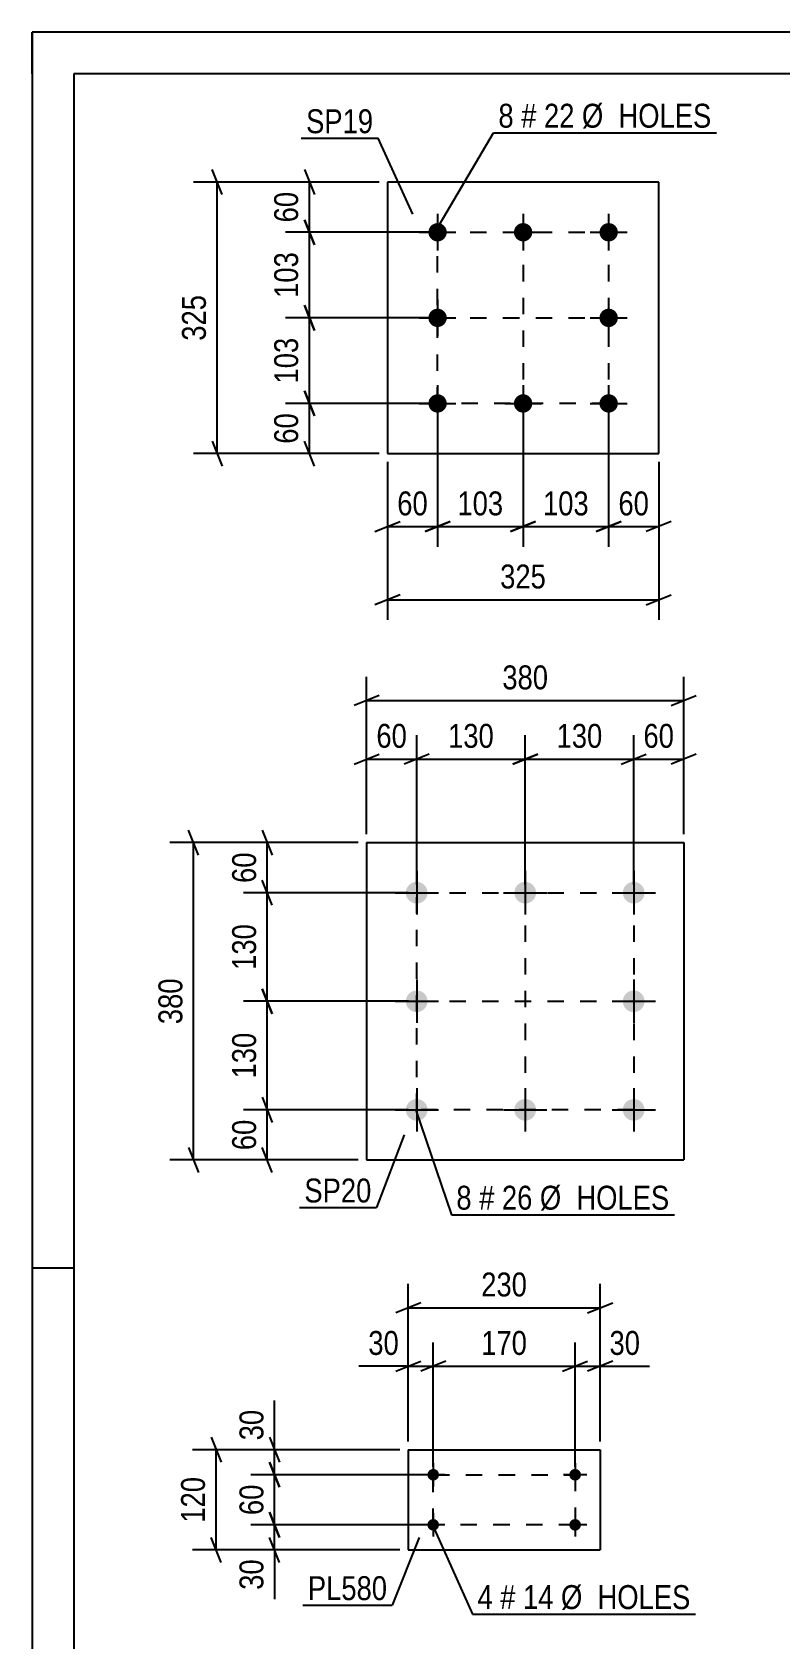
# Model space of a CAD drawing. Header units: millimetres. Extents: x 0 to 420, y 0 to 297.
# Drawn here: x 0 to 89.6, y 104.6 to 297 of the extents above; entities that cross this region are included whole.
import ezdxf

# ---------------------------------------------------------------- set-up
doc = ezdxf.new("R2010")
doc.units = ezdxf.units.MM
doc.linetypes.add('DXK_LINE_DOT2', pattern=[3.9198, 1.9599, -1.9599])
doc.styles.add('Arial Narrow', font='ARIALN.TTF', dxfattribs={"height": 0.2})

# ---------------------------------------------------------------- blocks, each defined once
blk = doc.blocks.new('Unknown-717036244-1135')
at = {"color": 5, "linetype": 'Continuous'}
for p, q in [((420, 297), (0, 297)), ((0, 297), (0, 0)), ((0, 292), (0, 297)), ((415, 292), (5, 292)), ((5, 292), (5, 5)), ((5, 149), (0, 149))]:
    blk.add_line(p, q, dxfattribs=at)
blk = doc.blocks.new('Part-717036244-10752 - 10751')
at = {"color": 2, "linetype": 'Continuous'}
for p, q in [((42.58, 279.04), (42.58, 246.54)), ((75.08, 279.04), (42.58, 279.04)), ((75.08, 246.54), (75.08, 279.04)), ((42.58, 246.54), (75.08, 246.54))]:
    blk.add_line(p, q, dxfattribs=at)
blk = doc.blocks.new('Bolt-717036244-10753 - 10751')
at = {"linetype": 'Continuous'}
for points in [[(48.58, 274.14, -1), (48.58, 271.94, -1)], [(58.83, 274.14, -1), (58.83, 271.94, -1)], [(69.08, 274.14, -1), (69.08, 271.94, -1)], [(48.58, 263.89, -1), (48.58, 261.69, -1)], [(69.08, 263.89, -1), (69.08, 261.69, -1)], [(48.58, 253.64, -1), (48.58, 251.44, -1)], [(58.83, 253.64, -1), (58.83, 251.44, -1)], [(69.08, 253.64, -1), (69.08, 251.44, -1)]]:
    blk.add_hatch(color=1, dxfattribs=at).paths.add_polyline_path(points)
at = {"color": 1, "linetype": 'Continuous'}
for p, q in [((48.58, 275.24), (48.58, 270.84)), ((58.83, 275.24), (58.83, 270.84)), ((69.08, 275.24), (69.08, 270.84)), ((46.38, 273.04), (50.78, 273.04)), ((56.63, 273.04), (61.03, 273.04)), ((66.88, 273.04), (71.28, 273.04)), ((48.58, 264.99), (48.58, 260.59)), ((69.08, 264.99), (69.08, 260.59)), ((46.38, 262.79), (50.78, 262.79)), ((66.88, 262.79), (71.28, 262.79)), ((48.58, 254.74), (48.58, 250.34)), ((58.83, 254.74), (58.83, 250.34)), ((69.08, 254.74), (69.08, 250.34)), ((46.38, 252.54), (50.78, 252.54)), ((56.63, 252.54), (61.03, 252.54)), ((66.88, 252.54), (71.28, 252.54))]:
    blk.add_line(p, q, dxfattribs=at)
blk = doc.blocks.new('Bolt-717036244-10816 - 10814')
at = {"linetype": 'Continuous'}
for points in [[(46.08, 195.26, -1), (46.08, 192.66, -1)], [(59.08, 195.26, -1), (59.08, 192.66, -1)], [(72.08, 195.26, -1), (72.08, 192.66, -1)], [(46.08, 182.26, -1), (46.08, 179.66, -1)], [(72.08, 182.26, -1), (72.08, 179.66, -1)], [(46.08, 169.26, -1), (46.08, 166.66, -1)], [(59.08, 169.26, -1), (59.08, 166.66, -1)], [(72.08, 169.26, -1), (72.08, 166.66, -1)]]:
    blk.add_hatch(color=1, dxfattribs=at).paths.add_polyline_path(points)
at = {"color": 1, "linetype": 'Continuous'}
for p, q in [((46.08, 196.56), (46.08, 191.36)), ((59.08, 196.56), (59.08, 191.36)), ((72.08, 196.56), (72.08, 191.36)), ((43.48, 193.96), (48.68, 193.96)), ((56.48, 193.96), (61.68, 193.96)), ((69.48, 193.96), (74.68, 193.96)), ((46.08, 183.56), (46.08, 178.36)), ((72.08, 183.56), (72.08, 178.36)), ((43.48, 180.96), (48.68, 180.96)), ((69.48, 180.96), (74.68, 180.96)), ((46.08, 170.56), (46.08, 165.36)), ((59.08, 170.56), (59.08, 165.36)), ((72.08, 170.56), (72.08, 165.36)), ((43.48, 167.96), (48.68, 167.96)), ((56.48, 167.96), (61.68, 167.96)), ((69.48, 167.96), (74.68, 167.96))]:
    blk.add_line(p, q, dxfattribs=at)
blk = doc.blocks.new('Part-717036244-10815 - 10814')
at = {"color": 2, "linetype": 'Continuous'}
for p, q in [((40.08, 199.96), (40.08, 161.96)), ((40.08, 199.96), (78.08, 199.96)), ((78.08, 199.96), (78.08, 161.96)), ((40.08, 161.96), (78.08, 161.96))]:
    blk.add_line(p, q, dxfattribs=at)
blk = doc.blocks.new('Bolt-717036244-10876 - 10874')
at = {"linetype": 'Continuous'}
for points in [[(48.06, 123.57, -1), (48.06, 124.97, -1)], [(65.06, 123.57, -1), (65.06, 124.97, -1)], [(48.06, 117.57, -1), (48.06, 118.97, -1)], [(65.06, 117.57, -1), (65.06, 118.97, -1)]]:
    blk.add_hatch(color=1, dxfattribs=at).paths.add_polyline_path(points)
at = {"color": 1, "linetype": 'Continuous'}
for p, q in [((48.06, 125.67), (48.06, 122.87)), ((65.06, 125.67), (65.06, 122.87)), ((49.46, 124.27), (46.66, 124.27)), ((66.46, 124.27), (63.66, 124.27)), ((48.06, 119.67), (48.06, 116.87)), ((65.06, 119.67), (65.06, 116.87)), ((49.46, 118.27), (46.66, 118.27)), ((66.46, 118.27), (63.66, 118.27))]:
    blk.add_line(p, q, dxfattribs=at)
blk = doc.blocks.new('Part-717036244-10875 - 10874')
at = {"color": 2, "linetype": 'Continuous'}
for p, q in [((45.06, 127.27), (45.06, 115.27)), ((45.06, 127.27), (68.06, 127.27)), ((68.06, 127.27), (68.06, 115.27)), ((45.06, 115.27), (68.06, 115.27))]:
    blk.add_line(p, q, dxfattribs=at)
blk = doc.blocks.new('Rectangle-717036244-12315 - 10751')
at = {"color": 1, "linetype": 'DXK_LINE_DOT2'}
blk.add_lwpolyline([(48.58, 273.04), (69.08, 273.04), (69.08, 252.54), (48.58, 252.54), (48.58, 273.04)], close=True, dxfattribs=at)
blk = doc.blocks.new('Line-717036244-12350 - 10814')
at = {"color": 1, "linetype": 'DXK_LINE_DOT2'}
blk.add_line((46.08, 180.96), (72.08, 180.96), dxfattribs=at)
blk = doc.blocks.new('Rectangle-717036244-12393 - 10874')
at = {"color": 1, "linetype": 'DXK_LINE_DOT2'}
blk.add_lwpolyline([(48.06, 124.27), (65.06, 124.27), (65.06, 118.27), (48.06, 118.27), (48.06, 124.27)], close=True, dxfattribs=at)
blk = doc.blocks.new('Line-717036244-12325 - 10751')
at = {"color": 1, "linetype": 'DXK_LINE_DOT2'}
blk.add_line((48.58, 262.79), (69.08, 262.79), dxfattribs=at)
blk = doc.blocks.new('Line-717036244-12357 - 10814')
at = {"color": 1, "linetype": 'DXK_LINE_DOT2'}
blk.add_line((59.08, 193.96), (59.08, 167.96), dxfattribs=at)
blk = doc.blocks.new('Line-717036244-12332 - 10751')
at = {"color": 1, "linetype": 'DXK_LINE_DOT2'}
blk.add_line((58.83, 273.04), (58.83, 252.54), dxfattribs=at)
blk = doc.blocks.new('Rectangle-717036244-12364 - 10814')
at = {"color": 1, "linetype": 'DXK_LINE_DOT2'}
blk.add_lwpolyline([(46.08, 193.96), (72.08, 193.96), (72.08, 167.96), (46.08, 167.96), (46.08, 193.96)], close=True, dxfattribs=at)
blk = doc.blocks.new('StraightDimension-717036244-11091 - 10751')
at = {"color": 7, "linetype": 'Continuous'}
for p, q in [((48.58, 251.54), (48.58, 235.39)), ((42.58, 245.54), (42.58, 235.39)), ((41.08, 237.19), (44.08, 238.39)), ((42.58, 237.79), (48.58, 237.79)), ((50.08, 238.39), (47.08, 237.19))]:
    blk.add_line(p, q, dxfattribs=at)
at = {"color": 0}
blk.add_wipeout([(48, 238.54), (48, 242.74), (43.15, 242.74), (43.15, 238.54)], dxfattribs=at)
at = {"color": 3, "style": 'Arial Narrow'}
blk.add_text('60', height=2.863, dxfattribs=at).set_placement((43.75, 239.14))
blk = doc.blocks.new('StraightDimension-717036244-11068 - 10751')
at = {"color": 7, "linetype": 'Continuous'}
for p, q in [((41.58, 279.04), (30.37, 279.04)), ((32.62, 280.54), (33.82, 277.54)), ((33.22, 273.04), (33.22, 279.04)), ((33.82, 271.54), (32.62, 274.54)), ((47.58, 273.04), (30.37, 273.04))]:
    blk.add_line(p, q, dxfattribs=at)
at = {"color": 0}
blk.add_wipeout([(32.47, 278.47), (28.27, 278.47), (28.27, 273.62), (32.47, 273.62)], dxfattribs=at)
at = {"color": 3, "style": 'Arial Narrow'}
blk.add_text('60', height=2.863, rotation=90.0002, dxfattribs=at).set_placement((31.87, 274.22))
blk = doc.blocks.new('StraightDimension-717036244-13321 - 10751')
at = {"color": 7, "linetype": 'Continuous'}
for p, q in [((58.83, 251.54), (58.83, 235.39)), ((69.08, 251.54), (69.08, 235.39)), ((57.33, 237.19), (60.33, 238.39)), ((58.83, 237.79), (69.08, 237.79)), ((70.58, 238.39), (67.58, 237.19))]:
    blk.add_line(p, q, dxfattribs=at)
at = {"color": 0}
blk.add_wipeout([(67.29, 238.54), (67.29, 242.74), (60.61, 242.74), (60.61, 238.54)], dxfattribs=at)
at = {"color": 3, "style": 'Arial Narrow'}
blk.add_text('103', height=2.863, dxfattribs=at).set_placement((61.21, 239.14))
blk = doc.blocks.new('StraightDimension-717036244-11071 - 10751')
at = {"color": 7, "linetype": 'Continuous'}
for p, q in [((32.62, 254.04), (33.82, 251.04)), ((47.58, 252.54), (30.37, 252.54)), ((33.22, 246.54), (33.22, 252.54)), ((41.58, 246.54), (30.37, 246.54)), ((33.82, 245.04), (32.62, 248.04))]:
    blk.add_line(p, q, dxfattribs=at)
at = {"color": 0}
blk.add_wipeout([(32.47, 251.97), (28.27, 251.97), (28.27, 247.12), (32.47, 247.12)], dxfattribs=at)
at = {"color": 3, "style": 'Arial Narrow'}
blk.add_text('60', height=2.863, rotation=90.0002, dxfattribs=at).set_placement((31.87, 247.72))
blk = doc.blocks.new('StraightDimension-717036244-11084 - 10751')
at = {"color": 7, "linetype": 'Continuous'}
for p, q in [((41.58, 279.04), (19.32, 279.04)), ((22.77, 277.54), (21.57, 280.54)), ((22.17, 246.54), (22.17, 279.04)), ((41.58, 246.54), (19.32, 246.54)), ((21.57, 248.04), (22.77, 245.04))]:
    blk.add_line(p, q, dxfattribs=at)
at = {"color": 0}
blk.add_wipeout([(21.42, 266.14), (17.22, 266.14), (17.22, 259.45), (21.42, 259.45)], dxfattribs=at)
at = {"color": 3, "style": 'Arial Narrow'}
blk.add_text('325', height=2.863, rotation=90.0002, dxfattribs=at).set_placement((20.82, 260.05))
blk = doc.blocks.new('StraightDimension-717036244-11088 - 10751')
at = {"color": 7, "linetype": 'Continuous'}
for p, q in [((69.08, 251.54), (69.08, 235.39)), ((75.08, 245.54), (75.08, 235.39)), ((67.58, 237.19), (70.58, 238.39)), ((69.08, 237.79), (75.08, 237.79)), ((76.58, 238.39), (73.58, 237.19))]:
    blk.add_line(p, q, dxfattribs=at)
at = {"color": 0}
blk.add_wipeout([(74.5, 238.54), (74.5, 242.74), (69.65, 242.74), (69.65, 238.54)], dxfattribs=at)
at = {"color": 3, "style": 'Arial Narrow'}
blk.add_text('60', height=2.863, dxfattribs=at).set_placement((70.25, 239.14))
blk = doc.blocks.new('StraightDimension-717036244-11104 - 10751')
at = {"color": 7, "linetype": 'Continuous'}
for p, q in [((42.58, 245.54), (42.58, 226.64)), ((75.08, 245.54), (75.08, 226.64)), ((44.08, 229.64), (41.08, 228.44)), ((42.58, 229.04), (75.08, 229.04)), ((73.58, 228.44), (76.58, 229.64))]:
    blk.add_line(p, q, dxfattribs=at)
at = {"color": 0}
blk.add_wipeout([(62.17, 229.79), (62.17, 233.99), (55.48, 233.99), (55.48, 229.79)], dxfattribs=at)
at = {"color": 3, "style": 'Arial Narrow'}
blk.add_text('325', height=2.863, dxfattribs=at).set_placement((56.08, 230.39))
blk = doc.blocks.new('StraightDimension-717036244-13297 - 10751')
at = {"color": 7, "linetype": 'Continuous'}
for p, q in [((32.62, 264.29), (33.82, 261.29)), ((47.58, 262.79), (30.37, 262.79)), ((33.22, 252.54), (33.22, 262.79)), ((33.82, 251.04), (32.62, 254.04)), ((47.58, 252.54), (30.37, 252.54))]:
    blk.add_line(p, q, dxfattribs=at)
at = {"color": 0}
blk.add_wipeout([(32.47, 261.01), (28.27, 261.01), (28.27, 254.33), (32.47, 254.33)], dxfattribs=at)
at = {"color": 3, "style": 'Arial Narrow'}
blk.add_text('103', height=2.863, rotation=90.0002, dxfattribs=at).set_placement((31.87, 254.93))
blk = doc.blocks.new('StraightDimension-717036244-13299 - 10751')
at = {"color": 7, "linetype": 'Continuous'}
for p, q in [((32.62, 274.54), (33.82, 271.54)), ((47.58, 273.04), (30.37, 273.04)), ((33.22, 262.79), (33.22, 273.04)), ((33.82, 261.29), (32.62, 264.29)), ((47.58, 262.79), (30.37, 262.79))]:
    blk.add_line(p, q, dxfattribs=at)
at = {"color": 0}
blk.add_wipeout([(32.47, 271.26), (28.27, 271.26), (28.27, 264.58), (32.47, 264.58)], dxfattribs=at)
at = {"color": 3, "style": 'Arial Narrow'}
blk.add_text('103', height=2.863, rotation=90.0002, dxfattribs=at).set_placement((31.87, 265.18))
blk = doc.blocks.new('StraightDimension-717036244-13319 - 10751')
at = {"color": 7, "linetype": 'Continuous'}
for p, q in [((48.58, 251.54), (48.58, 235.39)), ((58.83, 251.54), (58.83, 235.39)), ((47.08, 237.19), (50.08, 238.39)), ((48.58, 237.79), (58.83, 237.79)), ((60.33, 238.39), (57.33, 237.19))]:
    blk.add_line(p, q, dxfattribs=at)
at = {"color": 0}
blk.add_wipeout([(57.04, 238.54), (57.04, 242.74), (50.36, 242.74), (50.36, 238.54)], dxfattribs=at)
at = {"color": 3, "style": 'Arial Narrow'}
blk.add_text('103', height=2.863, dxfattribs=at).set_placement((50.96, 239.14))
blk = doc.blocks.new('StraightDimension-717036244-11156 - 10814')
at = {"color": 7, "linetype": 'Continuous'}
for p, q in [((27.58, 201.46), (28.78, 198.46)), ((39.08, 199.96), (25.33, 199.96)), ((28.18, 193.96), (28.18, 199.96)), ((28.78, 192.46), (27.58, 195.46)), ((45.08, 193.96), (25.33, 193.96))]:
    blk.add_line(p, q, dxfattribs=at)
at = {"color": 0}
blk.add_wipeout([(27.43, 199.39), (23.23, 199.39), (23.23, 194.53), (27.43, 194.53)], dxfattribs=at)
at = {"color": 3, "style": 'Arial Narrow'}
blk.add_text('60', height=2.863, rotation=90.0002, dxfattribs=at).set_placement((26.83, 195.13))
blk = doc.blocks.new('StraightDimension-717036244-11159 - 10814')
at = {"color": 7, "linetype": 'Continuous'}
for p, q in [((27.58, 169.46), (28.78, 166.46)), ((45.08, 167.96), (25.33, 167.96)), ((28.18, 161.96), (28.18, 167.96)), ((39.08, 161.96), (25.33, 161.96)), ((28.78, 160.46), (27.58, 163.46))]:
    blk.add_line(p, q, dxfattribs=at)
at = {"color": 0}
blk.add_wipeout([(27.43, 167.39), (23.23, 167.39), (23.23, 162.53), (27.43, 162.53)], dxfattribs=at)
at = {"color": 3, "style": 'Arial Narrow'}
blk.add_text('60', height=2.863, rotation=90.0002, dxfattribs=at).set_placement((26.83, 163.13))
blk = doc.blocks.new('StraightDimension-717036244-11172 - 10814')
at = {"color": 7, "linetype": 'Continuous'}
for p, q in [((19.95, 198.46), (18.75, 201.46)), ((39.08, 199.96), (16.5, 199.96)), ((19.35, 161.96), (19.35, 199.96)), ((39.08, 161.96), (16.5, 161.96)), ((18.75, 163.46), (19.95, 160.46))]:
    blk.add_line(p, q, dxfattribs=at)
at = {"color": 0}
blk.add_wipeout([(18.6, 184.3), (14.4, 184.3), (14.4, 177.62), (18.6, 177.62)], dxfattribs=at)
at = {"color": 3, "style": 'Arial Narrow'}
blk.add_text('380', height=2.863, rotation=90.0002, dxfattribs=at).set_placement((18, 178.22))
blk = doc.blocks.new('StraightDimension-717036244-11176 - 10814')
at = {"color": 7, "linetype": 'Continuous'}
for p, q in [((72.08, 194.96), (72.08, 212.81)), ((78.08, 200.96), (78.08, 212.81)), ((70.58, 209.36), (73.58, 210.56)), ((72.08, 209.96), (78.08, 209.96)), ((79.58, 210.56), (76.58, 209.36))]:
    blk.add_line(p, q, dxfattribs=at)
at = {"color": 0}
blk.add_wipeout([(77.51, 210.71), (77.51, 214.91), (72.65, 214.91), (72.65, 210.71)], dxfattribs=at)
at = {"color": 3, "style": 'Arial Narrow'}
blk.add_text('60', height=2.863, dxfattribs=at).set_placement((73.25, 211.31))
blk = doc.blocks.new('StraightDimension-717036244-11179 - 10814')
at = {"color": 7, "linetype": 'Continuous'}
for p, q in [((40.08, 200.96), (40.08, 212.81)), ((46.08, 194.96), (46.08, 212.81)), ((38.58, 209.36), (41.58, 210.56)), ((40.08, 209.96), (46.08, 209.96)), ((47.58, 210.56), (44.58, 209.36))]:
    blk.add_line(p, q, dxfattribs=at)
at = {"color": 0}
blk.add_wipeout([(45.51, 210.71), (45.51, 214.91), (40.65, 214.91), (40.65, 210.71)], dxfattribs=at)
at = {"color": 3, "style": 'Arial Narrow'}
blk.add_text('60', height=2.863, dxfattribs=at).set_placement((41.25, 211.31))
blk = doc.blocks.new('StraightDimension-717036244-11192 - 10814')
at = {"color": 7, "linetype": 'Continuous'}
for p, q in [((40.08, 200.96), (40.08, 219.81)), ((78.08, 200.96), (78.08, 219.81)), ((41.58, 217.56), (38.58, 216.36)), ((76.58, 216.36), (79.58, 217.56)), ((40.08, 216.96), (78.08, 216.96))]:
    blk.add_line(p, q, dxfattribs=at)
at = {"color": 0}
blk.add_wipeout([(62.42, 217.71), (62.42, 221.91), (55.74, 221.91), (55.74, 217.71)], dxfattribs=at)
at = {"color": 3, "style": 'Arial Narrow'}
blk.add_text('380', height=2.863, dxfattribs=at).set_placement((56.34, 218.31))
blk = doc.blocks.new('StraightDimension-717036244-13539 - 10814')
at = {"color": 7, "linetype": 'Continuous'}
for p, q in [((45.08, 180.96), (25.33, 180.96)), ((28.78, 179.46), (27.58, 182.46)), ((28.18, 167.96), (28.18, 180.96)), ((27.58, 169.46), (28.78, 166.46)), ((45.08, 167.96), (25.33, 167.96))]:
    blk.add_line(p, q, dxfattribs=at)
at = {"color": 0}
blk.add_wipeout([(27.43, 177.8), (23.23, 177.8), (23.23, 171.12), (27.43, 171.12)], dxfattribs=at)
at = {"color": 3, "style": 'Arial Narrow'}
blk.add_text('130', height=2.863, rotation=90.0002, dxfattribs=at).set_placement((26.83, 171.72))
blk = doc.blocks.new('StraightDimension-717036244-13541 - 10814')
at = {"color": 7, "linetype": 'Continuous'}
for p, q in [((28.78, 192.46), (27.58, 195.46)), ((45.08, 193.96), (25.33, 193.96)), ((28.18, 180.96), (28.18, 193.96)), ((45.08, 180.96), (25.33, 180.96)), ((27.58, 182.46), (28.78, 179.46))]:
    blk.add_line(p, q, dxfattribs=at)
at = {"color": 0}
blk.add_wipeout([(27.43, 190.8), (23.23, 190.8), (23.23, 184.12), (27.43, 184.12)], dxfattribs=at)
at = {"color": 3, "style": 'Arial Narrow'}
blk.add_text('130', height=2.863, rotation=90.0002, dxfattribs=at).set_placement((26.83, 184.72))
blk = doc.blocks.new('StraightDimension-717036244-13561 - 10814')
at = {"color": 7, "linetype": 'Continuous'}
for p, q in [((46.08, 194.96), (46.08, 212.81)), ((59.08, 194.96), (59.08, 212.81)), ((47.58, 210.56), (44.58, 209.36)), ((46.08, 209.96), (59.08, 209.96)), ((57.58, 209.36), (60.58, 210.56))]:
    blk.add_line(p, q, dxfattribs=at)
at = {"color": 0}
blk.add_wipeout([(55.92, 210.71), (55.92, 214.91), (49.24, 214.91), (49.24, 210.71)], dxfattribs=at)
at = {"color": 3, "style": 'Arial Narrow'}
blk.add_text('130', height=2.863, dxfattribs=at).set_placement((49.84, 211.31))
blk = doc.blocks.new('StraightDimension-717036244-13563 - 10814')
at = {"color": 7, "linetype": 'Continuous'}
for p, q in [((59.08, 194.96), (59.08, 212.81)), ((72.08, 194.96), (72.08, 212.81)), ((60.58, 210.56), (57.58, 209.36)), ((59.08, 209.96), (72.08, 209.96)), ((70.58, 209.36), (73.58, 210.56))]:
    blk.add_line(p, q, dxfattribs=at)
at = {"color": 0}
blk.add_wipeout([(68.92, 210.71), (68.92, 214.91), (62.24, 214.91), (62.24, 210.71)], dxfattribs=at)
at = {"color": 3, "style": 'Arial Narrow'}
blk.add_text('130', height=2.863, dxfattribs=at).set_placement((62.84, 211.31))
blk = doc.blocks.new('StraightDimension-717036244-11200 - 10874')
at = {"color": 7, "linetype": 'Continuous'}
for p, q in [((44.06, 127.27), (26.21, 127.27)), ((28.46, 128.77), (29.66, 125.77)), ((29.06, 124.27), (29.06, 127.27)), ((29.66, 122.77), (28.46, 125.77)), ((47.06, 124.27), (26.21, 124.27))]:
    blk.add_line(p, q, dxfattribs=at)
at = {"color": 0}
blk.add_wipeout([(28.31, 132.65), (24.11, 132.65), (24.11, 127.79), (28.31, 127.79)], dxfattribs=at)
at = {"color": 7, "linetype": 'Continuous'}
blk.add_line((29.06, 127.27), (29.06, 133.17), dxfattribs=at)
blk.add_line((29.06, 127.27), (29.06, 133.17), dxfattribs=at)
at = {"color": 3, "style": 'Arial Narrow'}
blk.add_text('30', height=2.863, rotation=90.0002, dxfattribs=at).set_placement((27.71, 128.39))
blk = doc.blocks.new('StraightDimension-717036244-11201 - 10874')
at = {"color": 7, "linetype": 'Continuous'}
for p, q in [((28.46, 125.77), (29.66, 122.77)), ((47.06, 124.27), (26.21, 124.27)), ((29.06, 118.27), (29.06, 124.27)), ((29.66, 116.77), (28.46, 119.77)), ((47.06, 118.27), (26.21, 118.27))]:
    blk.add_line(p, q, dxfattribs=at)
at = {"color": 0}
blk.add_wipeout([(28.31, 123.7), (24.11, 123.7), (24.11, 118.84), (28.31, 118.84)], dxfattribs=at)
at = {"color": 3, "style": 'Arial Narrow'}
blk.add_text('60', height=2.863, rotation=90.0002, dxfattribs=at).set_placement((27.71, 119.44))
blk = doc.blocks.new('StraightDimension-717036244-11202 - 10874')
at = {"color": 7, "linetype": 'Continuous'}
for p, q in [((28.46, 119.77), (29.66, 116.77)), ((47.06, 118.27), (26.21, 118.27)), ((29.06, 115.27), (29.06, 118.27)), ((29.66, 113.77), (28.46, 116.77)), ((44.06, 115.27), (26.21, 115.27))]:
    blk.add_line(p, q, dxfattribs=at)
at = {"color": 0}
blk.add_wipeout([(28.31, 114.74), (24.11, 114.74), (24.11, 109.89), (28.31, 109.89)], dxfattribs=at)
at = {"color": 7, "linetype": 'Continuous'}
blk.add_line((29.06, 115.27), (29.06, 109.36), dxfattribs=at)
blk.add_line((29.06, 115.27), (29.06, 109.36), dxfattribs=at)
at = {"color": 3, "style": 'Arial Narrow'}
blk.add_text('30', height=2.863, rotation=90.0002, dxfattribs=at).set_placement((27.71, 110.49))
blk = doc.blocks.new('StraightDimension-717036244-11212 - 10874')
at = {"color": 7, "linetype": 'Continuous'}
for p, q in [((44.06, 127.27), (19.21, 127.27)), ((21.46, 128.77), (22.66, 125.77)), ((22.06, 115.27), (22.06, 127.27)), ((22.66, 113.77), (21.46, 116.77)), ((44.06, 115.27), (19.21, 115.27))]:
    blk.add_line(p, q, dxfattribs=at)
at = {"color": 0}
blk.add_wipeout([(21.31, 124.61), (17.11, 124.61), (17.11, 117.93), (21.31, 117.93)], dxfattribs=at)
at = {"color": 3, "style": 'Arial Narrow'}
blk.add_text('120', height=2.863, rotation=90.0002, dxfattribs=at).set_placement((20.71, 118.53))
blk = doc.blocks.new('StraightDimension-717036244-11216 - 10874')
at = {"color": 7, "linetype": 'Continuous'}
for p, q in [((65.06, 125.27), (65.06, 140.12)), ((68.06, 128.27), (68.06, 140.12)), ((63.56, 136.67), (66.56, 137.87)), ((65.06, 137.27), (68.06, 137.27)), ((69.56, 137.87), (66.56, 136.67))]:
    blk.add_line(p, q, dxfattribs=at)
at = {"color": 0}
blk.add_wipeout([(73.44, 138.02), (73.44, 142.22), (68.58, 142.22), (68.58, 138.02)], dxfattribs=at)
at = {"color": 7, "linetype": 'Continuous'}
blk.add_line((68.06, 137.27), (73.96, 137.27), dxfattribs=at)
blk.add_line((68.06, 137.27), (73.96, 137.27), dxfattribs=at)
at = {"color": 3, "style": 'Arial Narrow'}
blk.add_text('30', height=2.863, dxfattribs=at).set_placement((69.18, 138.62))
blk = doc.blocks.new('StraightDimension-717036244-11217 - 10874')
at = {"color": 7, "linetype": 'Continuous'}
for p, q in [((48.06, 125.27), (48.06, 140.12)), ((65.06, 125.27), (65.06, 140.12)), ((49.56, 137.87), (46.56, 136.67)), ((48.06, 137.27), (65.06, 137.27)), ((63.56, 136.67), (66.56, 137.87))]:
    blk.add_line(p, q, dxfattribs=at)
at = {"color": 0}
blk.add_wipeout([(59.9, 138.02), (59.9, 142.22), (53.21, 142.22), (53.21, 138.02)], dxfattribs=at)
at = {"color": 3, "style": 'Arial Narrow'}
blk.add_text('170', height=2.863, dxfattribs=at).set_placement((53.81, 138.62))
blk = doc.blocks.new('StraightDimension-717036244-11218 - 10874')
at = {"color": 7, "linetype": 'Continuous'}
for p, q in [((45.06, 128.27), (45.06, 140.12)), ((48.06, 125.27), (48.06, 140.12)), ((43.56, 136.67), (46.56, 137.87)), ((45.06, 137.27), (48.06, 137.27)), ((49.56, 137.87), (46.56, 136.67))]:
    blk.add_line(p, q, dxfattribs=at)
at = {"color": 0}
blk.add_wipeout([(44.53, 138.02), (44.53, 142.22), (39.68, 142.22), (39.68, 138.02)], dxfattribs=at)
at = {"color": 7, "linetype": 'Continuous'}
blk.add_line((45.06, 137.27), (39.15, 137.27), dxfattribs=at)
blk.add_line((45.06, 137.27), (39.15, 137.27), dxfattribs=at)
at = {"color": 3, "style": 'Arial Narrow'}
blk.add_text('30', height=2.863, dxfattribs=at).set_placement((40.28, 138.62))
blk = doc.blocks.new('StraightDimension-717036244-11228 - 10874')
at = {"color": 7, "linetype": 'Continuous'}
for p, q in [((45.06, 128.27), (45.06, 147.12)), ((68.06, 128.27), (68.06, 147.12)), ((46.56, 144.87), (43.56, 143.67)), ((66.56, 143.67), (69.56, 144.87)), ((45.06, 144.27), (68.06, 144.27))]:
    blk.add_line(p, q, dxfattribs=at)
at = {"color": 0}
blk.add_wipeout([(59.9, 145.02), (59.9, 149.22), (53.21, 149.22), (53.21, 145.02)], dxfattribs=at)
at = {"color": 3, "style": 'Arial Narrow'}
blk.add_text('230', height=2.863, dxfattribs=at).set_placement((53.81, 145.62))
blk = doc.blocks.new('Mark-717036244-11365 - 10751')
at = {"color": 0}
blk.add_wipeout([(40.87, 284.9), (40.87, 287.9), (32.83, 287.9), (32.83, 284.9)], dxfattribs=at)
blk.add_wipeout([(40.87, 284.9), (40.87, 287.9), (32.83, 287.9), (32.83, 284.9)], dxfattribs=at)
at = {"color": 30, "linetype": 'Continuous'}
for p in [(32.23, 284.3), (45.61, 275.2)]:
    blk.add_line(p, (41.47, 284.3), dxfattribs=at)
at = {"color": 3, "style": 'Arial Narrow'}
blk.add_text('SP19', height=2.863, dxfattribs=at).set_placement((32.83, 284.9))
blk = doc.blocks.new('Mark-717036244-11368 - 10751')
at = {"color": 0}
blk.add_wipeout([(57.7, 285.56), (57.7, 288.56), (55.87, 288.56), (55.87, 285.56)], dxfattribs=at)
blk.add_wipeout([(57.7, 285.56), (57.7, 288.56), (55.87, 288.56), (55.87, 285.56)], dxfattribs=at)
at = {"color": 7, "linetype": 'Continuous'}
blk.add_line((48.42, 273.28), (55.27, 284.96), dxfattribs=at)
at = {"color": 3, "style": 'Arial Narrow'}
blk.add_text('8', height=2.86, dxfattribs=at).set_placement((55.87, 285.56))
at = {"color": 0}
blk.add_wipeout([(60.43, 285.56), (60.43, 288.56), (58.6, 288.56), (58.6, 285.56)], dxfattribs=at)
blk.add_wipeout([(60.43, 285.56), (60.43, 288.56), (58.6, 288.56), (58.6, 285.56)], dxfattribs=at)
blk.add_wipeout([(64.98, 285.56), (64.98, 288.56), (61.33, 288.56), (61.33, 285.56)], dxfattribs=at)
blk.add_wipeout([(64.98, 285.56), (64.98, 288.56), (61.33, 288.56), (61.33, 285.56)], dxfattribs=at)
at = {"color": 3, "style": 'Arial Narrow'}
for s, height, p in [('#', 2.86, (58.6, 285.56)), ('22', 2.863, (61.33, 285.56))]:
    blk.add_text(s, height=height, dxfattribs=at).set_placement(p)
at = {"color": 0}
blk.add_wipeout([(81.41, 285.56), (81.41, 288.56), (65.88, 288.56), (65.88, 285.56)], dxfattribs=at)
blk.add_wipeout([(81.41, 285.56), (81.41, 288.56), (65.88, 288.56), (65.88, 285.56)], dxfattribs=at)
at = {"color": 7, "linetype": 'Continuous'}
blk.add_line((55.27, 284.96), (82.01, 284.96), dxfattribs=at)
at = {"color": 3, "style": 'Arial Narrow'}
blk.add_text('Ø  HOLES', height=2.863, dxfattribs=at).set_placement((65.88, 285.56))
blk = doc.blocks.new('Mark-717036244-11384 - 10814')
at = {"color": 0}
blk.add_wipeout([(40.66, 156.87), (40.66, 159.87), (32.62, 159.87), (32.62, 156.87)], dxfattribs=at)
blk.add_wipeout([(40.66, 156.87), (40.66, 159.87), (32.62, 159.87), (32.62, 156.87)], dxfattribs=at)
at = {"color": 30, "linetype": 'Continuous'}
for p in [(44.59, 164.97), (32.02, 156.27)]:
    blk.add_line(p, (41.26, 156.27), dxfattribs=at)
at = {"color": 3, "style": 'Arial Narrow'}
blk.add_text('SP20', height=2.863, dxfattribs=at).set_placement((32.62, 156.87))
blk = doc.blocks.new('Mark-717036244-11387 - 10814')
at = {"color": 0}
blk.add_wipeout([(52.66, 156.01), (52.66, 159.01), (50.83, 159.01), (50.83, 156.01)], dxfattribs=at)
blk.add_wipeout([(52.66, 156.01), (52.66, 159.01), (50.83, 159.01), (50.83, 156.01)], dxfattribs=at)
at = {"color": 7, "linetype": 'Continuous'}
blk.add_line((45.99, 167.92), (50.23, 155.41), dxfattribs=at)
at = {"color": 3, "style": 'Arial Narrow'}
blk.add_text('8', height=2.86, dxfattribs=at).set_placement((50.83, 156.01))
at = {"color": 0}
blk.add_wipeout([(55.39, 156.01), (55.39, 159.01), (53.56, 159.01), (53.56, 156.01)], dxfattribs=at)
blk.add_wipeout([(55.39, 156.01), (55.39, 159.01), (53.56, 159.01), (53.56, 156.01)], dxfattribs=at)
blk.add_wipeout([(59.94, 156.01), (59.94, 159.01), (56.29, 159.01), (56.29, 156.01)], dxfattribs=at)
blk.add_wipeout([(59.94, 156.01), (59.94, 159.01), (56.29, 159.01), (56.29, 156.01)], dxfattribs=at)
at = {"color": 3, "style": 'Arial Narrow'}
for s, height, p in [('#', 2.86, (53.56, 156.01)), ('26', 2.863, (56.29, 156.01))]:
    blk.add_text(s, height=height, dxfattribs=at).set_placement(p)
at = {"color": 0}
blk.add_wipeout([(76.37, 156.01), (76.37, 159.01), (60.84, 159.01), (60.84, 156.01)], dxfattribs=at)
blk.add_wipeout([(76.37, 156.01), (76.37, 159.01), (60.84, 159.01), (60.84, 156.01)], dxfattribs=at)
at = {"color": 7, "linetype": 'Continuous'}
blk.add_line((50.23, 155.41), (76.97, 155.41), dxfattribs=at)
at = {"color": 3, "style": 'Arial Narrow'}
blk.add_text('Ø  HOLES', height=2.863, dxfattribs=at).set_placement((60.84, 156.01))
blk = doc.blocks.new('Mark-717036244-11394 - 10874')
at = {"color": 0}
blk.add_wipeout([(55.18, 108.19), (55.18, 111.19), (53.36, 111.19), (53.36, 108.19)], dxfattribs=at)
blk.add_wipeout([(55.18, 108.19), (55.18, 111.19), (53.36, 111.19), (53.36, 108.19)], dxfattribs=at)
at = {"color": 7, "linetype": 'Continuous'}
blk.add_line((47.88, 118.43), (52.76, 107.59), dxfattribs=at)
at = {"color": 3, "style": 'Arial Narrow'}
blk.add_text('4', height=2.86, dxfattribs=at).set_placement((53.36, 108.19))
at = {"color": 0}
blk.add_wipeout([(57.91, 108.19), (57.91, 111.19), (56.08, 111.19), (56.08, 108.19)], dxfattribs=at)
blk.add_wipeout([(57.91, 108.19), (57.91, 111.19), (56.08, 111.19), (56.08, 108.19)], dxfattribs=at)
blk.add_wipeout([(62.47, 108.19), (62.47, 111.19), (58.81, 111.19), (58.81, 108.19)], dxfattribs=at)
blk.add_wipeout([(62.47, 108.19), (62.47, 111.19), (58.81, 111.19), (58.81, 108.19)], dxfattribs=at)
at = {"color": 3, "style": 'Arial Narrow'}
for s, height, p in [('#', 2.86, (56.08, 108.19)), ('14', 2.863, (58.81, 108.19))]:
    blk.add_text(s, height=height, dxfattribs=at).set_placement(p)
at = {"color": 0}
blk.add_wipeout([(78.9, 108.19), (78.9, 111.19), (63.37, 111.19), (63.37, 108.19)], dxfattribs=at)
blk.add_wipeout([(78.9, 108.19), (78.9, 111.19), (63.37, 111.19), (63.37, 108.19)], dxfattribs=at)
at = {"color": 7, "linetype": 'Continuous'}
blk.add_line((52.76, 107.59), (79.5, 107.59), dxfattribs=at)
at = {"color": 3, "style": 'Arial Narrow'}
blk.add_text('Ø  HOLES', height=2.863, dxfattribs=at).set_placement((63.37, 108.19))
blk = doc.blocks.new('Mark-717036244-11391 - 10874')
at = {"color": 0}
blk.add_wipeout([(42.55, 109.26), (42.55, 112.26), (33.04, 112.26), (33.04, 109.26)], dxfattribs=at)
blk.add_wipeout([(42.55, 109.26), (42.55, 112.26), (33.04, 112.26), (33.04, 109.26)], dxfattribs=at)
at = {"color": 30, "linetype": 'Continuous'}
for p in [(46.39, 116.75), (32.44, 108.66)]:
    blk.add_line(p, (43.15, 108.66), dxfattribs=at)
at = {"color": 3, "style": 'Arial Narrow'}
blk.add_text('PL580', height=2.863, dxfattribs=at).set_placement((33.04, 109.26))

msp = doc.modelspace()

# ---------------------------------------------------------------- block references
for name in ['Unknown-717036244-1135', 'Part-717036244-10752 - 10751', 'Bolt-717036244-10753 - 10751', 'Rectangle-717036244-12315 - 10751', 'Line-717036244-12332 - 10751', 'Line-717036244-12325 - 10751', 'Part-717036244-10815 - 10814', 'Bolt-717036244-10816 - 10814', 'Rectangle-717036244-12364 - 10814', 'Line-717036244-12357 - 10814', 'Line-717036244-12350 - 10814', 'Part-717036244-10875 - 10874', 'Bolt-717036244-10876 - 10874', 'Rectangle-717036244-12393 - 10874']:
    msp.add_blockref(name, (0, 0))

# ---------------------------------------------------------------- next in the draw order: block references
for name in ['StraightDimension-717036244-11068 - 10751', 'StraightDimension-717036244-11091 - 10751', 'StraightDimension-717036244-13321 - 10751', 'StraightDimension-717036244-11176 - 10814', 'StraightDimension-717036244-11156 - 10814', 'StraightDimension-717036244-11159 - 10814', 'StraightDimension-717036244-11216 - 10874', 'StraightDimension-717036244-11200 - 10874']:
    msp.add_blockref(name, (0, 0))

# ---------------------------------------------------------------- next in the draw order: block references
for name in ['StraightDimension-717036244-11071 - 10751', 'StraightDimension-717036244-11088 - 10751', 'StraightDimension-717036244-11172 - 10814', 'StraightDimension-717036244-11201 - 10874']:
    msp.add_blockref(name, (0, 0))

# ---------------------------------------------------------------- next in the draw order: block references
for name in ['StraightDimension-717036244-11084 - 10751', 'StraightDimension-717036244-11179 - 10814', 'StraightDimension-717036244-13539 - 10814', 'Mark-717036244-11384 - 10814', 'StraightDimension-717036244-11217 - 10874', 'StraightDimension-717036244-11202 - 10874']:
    msp.add_blockref(name, (0, 0))

# ---------------------------------------------------------------- next in the draw order: block references
for name in ['StraightDimension-717036244-13297 - 10751', 'StraightDimension-717036244-11104 - 10751', 'StraightDimension-717036244-11192 - 10814', 'StraightDimension-717036244-13541 - 10814', 'Mark-717036244-11387 - 10814', 'StraightDimension-717036244-11212 - 10874', 'Mark-717036244-11394 - 10874']:
    msp.add_blockref(name, (0, 0))

# ---------------------------------------------------------------- next in the draw order: block references
for name in ['StraightDimension-717036244-13299 - 10751', 'StraightDimension-717036244-13319 - 10751', 'StraightDimension-717036244-13561 - 10814', 'StraightDimension-717036244-11218 - 10874', 'Mark-717036244-11391 - 10874']:
    msp.add_blockref(name, (0, 0))

# ---------------------------------------------------------------- next in the draw order: block references
for name in ['Mark-717036244-11365 - 10751', 'Mark-717036244-11368 - 10751', 'StraightDimension-717036244-13563 - 10814', 'StraightDimension-717036244-11228 - 10874']:
    msp.add_blockref(name, (0, 0))

doc.saveas('drawing.dxf')
